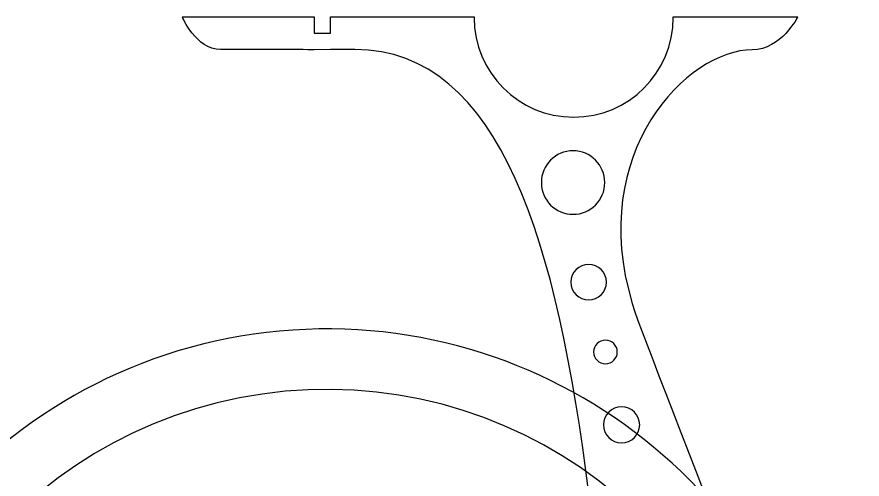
# Model space of a CAD drawing. Extents: x -275 to 303, y -16 to 61.
# Drawn here: x -3.45 to 44.46, y 34.6 to 60.79 of the extents above; entities that cross this region are included whole.
import ezdxf

# ---------------------------------------------------------------- set-up
doc = ezdxf.new("R2010")
doc.units = 0
doc.header["$MEASUREMENT"] = 0
for name, color, linetype in [('LAYER_2', 7, 'CONTINUOUS'), ('LAYER_3', 7, 'CONTINUOUS'), ('LAYER_8', 7, 'CONTINUOUS')]:
    doc.layers.add(name, color=color, linetype=linetype)

# ---------------------------------------------------------------- blocks, each defined once
blk = doc.blocks.new('BLOCK_6')
at = {"layer": 'LAYER_3', "color": 40}
blk.add_open_spline([(16.782, -14.764), (0.835, -16.239), (-13.289, -4.507), (-14.764, 11.44), (-16.239, 27.387), (-4.507, 41.511), (11.44, 42.986), (27.387, 44.461), (41.511, 32.729), (42.986, 16.782), (44.461, 0.835), (32.729, -13.289), (16.782, -14.764)], degree=3, knots=[0, 0, 0, 0, 1, 1, 1, 2, 2, 2, 3, 3, 3, 4, 4, 4, 4], dxfattribs=at)
blk = doc.blocks.new('BLOCK_7')
at = {"layer": 'LAYER_2', "color": 12}
for points in [[(16.782, -14.764), (0.835, -16.239), (-13.289, -4.507), (-14.764, 11.44), (-16.239, 27.387), (-4.507, 41.511), (11.44, 42.986), (27.387, 44.461), (41.511, 32.729), (42.986, 16.782), (44.461, 0.835), (32.729, -13.289), (16.782, -14.764)], [(16.467, -11.355), (2.402, -12.656), (-10.054, -2.309), (-11.355, 11.756), (-12.656, 25.82), (-2.309, 38.277), (11.756, 39.577), (25.82, 40.878), (38.277, 30.531), (39.577, 16.467), (40.878, 2.402), (30.531, -10.054), (16.467, -11.355)]]:
    blk.add_open_spline(points, degree=3, knots=[0, 0, 0, 0, 1, 1, 1, 2, 2, 2, 3, 3, 3, 4, 4, 4, 4], dxfattribs=at)

msp = doc.modelspace()

# ---------------------------------------------------------------- linework, layer by layer
at = {"layer": 'LAYER_8', "color": 140}
for points, knots in [([(5.924, 60.786), (5.924, 60.786), (6.718, 58.934), (8.094, 58.934), (9.469, 58.934), (13.407, 58.93), (13.407, 58.93), (13.407, 58.93), (14.324, 58.934), (14.324, 58.934), (14.324, 58.934), (15.431, 58.934), (15.714, 58.934), (24.022, 58.934), (27.205, 47.848), (28.978, 33.781), (29.722, 27.881), (29.597, 19.794), (29.213, 14.313), (29.213, 14.313), (30.577, 14.313), (30.577, 14.313), (30.577, 14.313), (30.577, 15.189), (30.577, 15.189), (30.577, 15.189), (30.977, 15.189), (30.977, 15.189), (30.977, 15.189), (30.977, 14.307), (30.977, 14.307), (30.977, 14.307), (30.971, 14.307), (30.971, 14.307), (30.971, 14.307), (30.971, 13.913), (30.971, 13.913), (30.971, 13.913), (29.184, 13.913), (29.184, 13.913), (28.946, 10.628), (27.824, 7.35), (27.75, 5.818), (27.75, 5.818), (28.071, 5.818), (28.071, 5.818), (28.071, 5.818), (28.065, 5.549), (28.065, 5.549), (28.065, 5.549), (28.412, 5.549), (28.412, 5.549), (28.412, 5.549), (28.406, 5.818), (28.406, 5.818), (28.406, 5.818), (30.566, 5.818), (30.566, 5.818), (30.566, 5.818), (30.566, 5.336), (30.566, 5.336), (30.566, 5.336), (31.209, 5.329), (31.209, 5.329), (31.209, 5.329), (31.458, 5.82), (31.458, 5.82), (31.228, 6.396), (30.09, 7.439), (30.09, 8.737), (30.09, 10.034), (31.283, 13.975), (34.891, 13.975), (38.207, 13.975), (40.003, 10.933), (40.003, 8.361), (40.003, 7.546), (39.06, 6.395), (38.872, 5.796), (38.872, 5.796), (39.68, 5.077), (39.68, 5.077), (39.68, 5.077), (39.68, 5.818), (39.68, 5.818), (39.68, 5.818), (43.104, 5.818), (43.104, 5.818), (43.104, 5.818), (43.086, 4.468), (43.086, 4.468), (43.086, 4.468), (43.486, 4.502), (43.566, 4.901), (43.608, 5.107), (43.781, 5.776), (43.778, 5.814), (42.964, 16.835), (32.628, 40.586), (31.43, 44.558), (28.842, 53.135), (34.58, 58.925), (38.238, 58.925), (39.861, 58.925), (40.814, 60.786), (40.814, 60.786), (40.814, 60.786), (33.758, 60.786), (33.758, 60.786), (33.758, 60.774), (33.758, 60.762), (33.758, 60.751), (33.758, 57.633), (31.231, 55.106), (28.114, 55.106), (24.996, 55.106), (22.469, 57.633), (22.469, 60.751), (22.469, 60.762), (22.47, 60.774), (22.47, 60.786), (22.47, 60.786), (14.324, 60.786), (14.324, 60.786), (14.324, 60.786), (14.324, 59.86), (14.324, 59.86), (14.324, 59.86), (13.407, 59.86), (13.407, 59.86), (13.407, 59.86), (13.407, 60.786), (13.407, 60.786), (13.407, 60.786), (5.924, 60.786), (5.924, 60.786)], [0, 0, 0, 0, 1, 1, 1, 2, 2, 2, 3, 3, 3, 4, 4, 4, 5, 5, 5, 6, 6, 6, 7, 7, 7, 8, 8, 8, 9, 9, 9, 10, 10, 10, 11, 11, 11, 12, 12, 12, 13, 13, 13, 14, 14, 14, 15, 15, 15, 16, 16, 16, 17, 17, 17, 18, 18, 18, 19, 19, 19, 20, 20, 20, 21, 21, 21, 22, 22, 22, 23, 23, 23, 24, 24, 24, 25, 25, 25, 26, 26, 26, 27, 27, 27, 28, 28, 28, 29, 29, 29, 30, 30, 30, 31, 31, 31, 32, 32, 32, 33, 33, 33, 34, 34, 34, 35, 35, 35, 36, 36, 36, 37, 37, 37, 38, 38, 38, 39, 39, 39, 40, 40, 40, 41, 41, 41, 42, 42, 42, 43, 43, 43, 44, 44, 44, 45, 45, 45, 45]), ([(28.078, 53.201), (29.072, 53.201), (29.878, 52.396), (29.878, 51.402), (29.878, 50.408), (29.072, 49.603), (28.078, 49.603), (27.085, 49.603), (26.279, 50.408), (26.279, 51.402), (26.279, 52.396), (27.085, 53.201), (28.078, 53.201)], [0, 0, 0, 0, 1, 1, 1, 2, 2, 2, 3, 3, 3, 4, 4, 4, 4]), ([(28.96, 44.752), (28.405, 44.752), (27.955, 45.202), (27.955, 45.757), (27.955, 46.313), (28.405, 46.763), (28.96, 46.763), (29.516, 46.763), (29.966, 46.313), (29.966, 45.757), (29.966, 45.202), (29.516, 44.752), (28.96, 44.752)], [0, 0, 0, 0, 1, 1, 1, 2, 2, 2, 3, 3, 3, 4, 4, 4, 4]), ([(16.576, -13.842), (16.576, -13.842), (15.783, -11.99), (14.407, -11.99), (13.031, -11.99), (9.093, -11.986), (9.093, -11.986), (9.093, -11.986), (9.093, -12.916), (9.093, -12.916), (9.093, -12.916), (8.176, -12.916), (8.176, -12.916), (8.176, -12.916), (8.176, -11.99), (8.176, -11.99), (8.176, -11.99), (7.069, -11.99), (6.787, -11.99), (-1.521, -11.99), (-4.705, -0.904), (-6.478, 13.164), (-7.221, 19.063), (-7.096, 27.15), (-6.712, 32.631), (-6.712, 32.631), (-8.077, 32.631), (-8.077, 32.631), (-8.077, 32.631), (-8.077, 31.755), (-8.077, 31.755), (-8.077, 31.755), (-8.477, 31.755), (-8.477, 31.755), (-8.477, 31.755), (-8.477, 32.637), (-8.477, 32.637), (-8.477, 32.637), (-8.471, 32.637), (-8.471, 32.637), (-8.471, 32.637), (-8.471, 33.031), (-8.471, 33.031), (-8.471, 33.031), (-6.684, 33.031), (-6.684, 33.031), (-6.446, 36.316), (-5.324, 39.594), (-5.25, 41.126), (-5.25, 41.126), (-5.571, 41.126), (-5.571, 41.126), (-5.571, 41.126), (-5.565, 41.395), (-5.565, 41.395), (-5.565, 41.395), (-5.911, 41.395), (-5.911, 41.395), (-5.911, 41.395), (-5.906, 41.126), (-5.906, 41.126), (-5.906, 41.126), (-8.065, 41.126), (-8.065, 41.126), (-8.065, 41.126), (-8.065, 41.608), (-8.065, 41.608), (-8.065, 41.608), (-8.709, 41.616), (-8.709, 41.616), (-8.709, 41.616), (-8.958, 41.124), (-8.958, 41.124), (-8.728, 40.548), (-7.59, 39.505), (-7.59, 38.208), (-7.59, 36.91), (-8.782, 32.969), (-12.39, 32.969), (-15.707, 32.969), (-17.503, 36.011), (-17.503, 38.583), (-17.503, 39.398), (-16.56, 40.549), (-16.372, 41.148), (-16.372, 41.148), (-17.18, 41.868), (-17.18, 41.868), (-17.18, 41.868), (-17.18, 41.126), (-17.18, 41.126), (-17.18, 41.126), (-20.603, 41.126), (-20.603, 41.126), (-20.603, 41.126), (-20.586, 42.477), (-20.586, 42.477), (-20.586, 42.477), (-20.985, 42.442), (-21.066, 42.043), (-21.108, 41.837), (-21.281, 41.168), (-21.278, 41.13), (-20.464, 30.109), (-10.128, 6.358), (-8.93, 2.386), (-6.342, -6.191), (-12.079, -11.981), (-15.738, -11.981), (-17.361, -11.981), (-18.313, -13.842), (-18.313, -13.842), (-18.313, -13.842), (-11.257, -13.842), (-11.257, -13.842), (-11.257, -13.83), (-11.258, -13.818), (-11.258, -13.806), (-11.258, -10.689), (-8.731, -8.162), (-5.613, -8.162), (-2.496, -8.162), (0.031, -10.689), (0.031, -13.806), (0.031, -13.818), (0.031, -13.83), (0.031, -13.842), (0.031, -13.842), (16.576, -13.842), (16.576, -13.842)], [0, 0, 0, 0, 1, 1, 1, 2, 2, 2, 3, 3, 3, 4, 4, 4, 5, 5, 5, 6, 6, 6, 7, 7, 7, 8, 8, 8, 9, 9, 9, 10, 10, 10, 11, 11, 11, 12, 12, 12, 13, 13, 13, 14, 14, 14, 15, 15, 15, 16, 16, 16, 17, 17, 17, 18, 18, 18, 19, 19, 19, 20, 20, 20, 21, 21, 21, 22, 22, 22, 23, 23, 23, 24, 24, 24, 25, 25, 25, 26, 26, 26, 27, 27, 27, 28, 28, 28, 29, 29, 29, 30, 30, 30, 31, 31, 31, 32, 32, 32, 33, 33, 33, 34, 34, 34, 35, 35, 35, 36, 36, 36, 37, 37, 37, 38, 38, 38, 39, 39, 39, 40, 40, 40, 41, 41, 41, 42, 42, 42, 43, 43, 43, 43]), ([(30.583, 41.806), (30.583, 41.436), (30.283, 41.136), (29.913, 41.136), (29.543, 41.136), (29.243, 41.436), (29.243, 41.806), (29.243, 42.177), (29.543, 42.477), (29.913, 42.477), (30.283, 42.477), (30.583, 42.177), (30.583, 41.806)], [0, 0, 0, 0, 1, 1, 1, 2, 2, 2, 3, 3, 3, 4, 4, 4, 4]), ([(30.83, 38.702), (31.395, 38.702), (31.853, 38.244), (31.853, 37.679), (31.853, 37.114), (31.395, 36.656), (30.83, 36.656), (30.265, 36.656), (29.807, 37.114), (29.807, 37.679), (29.807, 38.244), (30.265, 38.702), (30.83, 38.702)], [0, 0, 0, 0, 1, 1, 1, 2, 2, 2, 3, 3, 3, 4, 4, 4, 4])]:
    msp.add_open_spline(points, degree=3, knots=knots, dxfattribs=at)

# ---------------------------------------------------------------- block references
at = {"layer": 'LAYER_2'}
msp.add_blockref('BLOCK_7', (0, 0), dxfattribs=at)
at = {"layer": 'LAYER_3'}
msp.add_blockref('BLOCK_6', (0, 0), dxfattribs=at)

doc.saveas('drawing.dxf')
